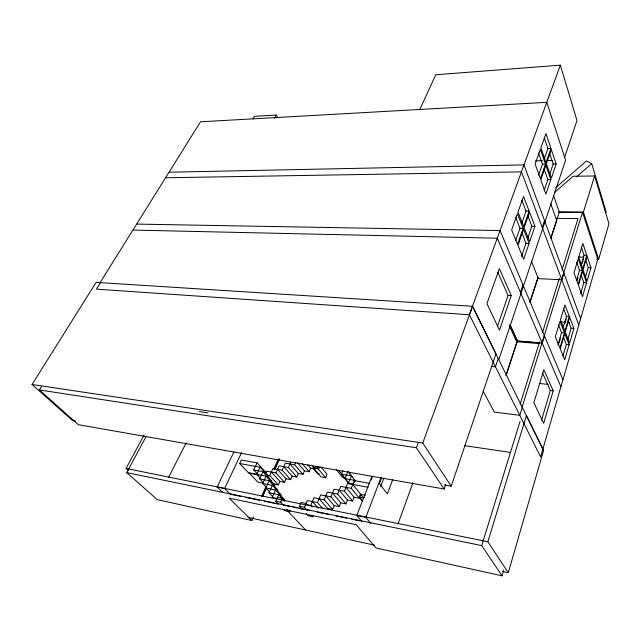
<?xml version="1.0" encoding="UTF-8"?>
<svg xmlns="http://www.w3.org/2000/svg" width="641" height="641" viewBox="0 0 641 641"><rect width="100%" height="100%" fill="white"/><g stroke="black" fill="none" stroke-linecap="round" stroke-linejoin="round"><path stroke-width="0.96" d="M596.675 259.285L598.67 259.357L608.95 223.765L594.608 175.979L573.07 176.275L554.329 192.653M508.281 572.742L543.616 450.359L526.453 415.488L487.849 541.741L508.281 572.742L502.432 571.468M586.579 282.697L582.501 296.655L578.446 285.309L582.621 271.279L586.579 282.697L583.847 282.569L581.091 274.677M590.97 267.682L587.012 281.231L583.062 269.805L587.108 256.184L590.97 267.682L588.262 267.577L585.57 259.629M569.144 344.69L564.729 359.825L560.258 348.888L564.785 333.657L569.144 344.69L566.332 344.457L563.407 337.11M573.895 328.416L569.609 343.095L565.258 332.054L569.649 317.279L573.895 328.416L571.107 328.216L568.255 320.796M253.483 516.918L251.865 520.54L229.19 498.193L356.204 524.723L376.051 547.983L502.071 575.834L503.746 570.097M580.57 293.714L583.847 282.569M585.345 277.505L588.262 267.577M562.998 355.787L566.332 344.457M567.606 340.123L571.107 328.216M553.207 390.818L543.648 423.364L533.841 402.66L543.872 369.633L553.207 390.818L550.315 390.505L542.478 372.87M541.565 420.119L550.315 390.505M582.316 270.398L578.134 284.436L573.967 272.754L578.246 258.644L582.316 270.398L579.552 270.286L576.716 262.161M586.811 255.294L582.757 268.924L578.695 257.161L582.845 243.468L586.811 255.294L584.071 255.214L581.299 247.033M564.449 332.799L559.913 348.047L555.314 336.781L559.954 321.437L564.449 332.799L561.604 332.591L558.471 324.731M569.32 316.422L564.921 331.205L560.442 319.827L564.945 304.956L569.32 316.422L566.492 316.237L563.447 308.305M576.475 280.566L579.552 270.286M581.083 265.19L584.071 255.214M577.068 280.502L577.902 277.705M582.204 263.347L583.558 258.82M557.902 344.954L561.604 332.591M563.183 327.303L566.492 316.237M559.096 342.943L560.514 338.192M564.897 323.545L566.275 318.938M502.071 575.834L481.703 545.595L520.067 421.321M522.119 407.059L582.525 212.299L559.313 212.147L553.431 195.313M522.271 407.356L519.795 415.328L494.331 412.091L483.218 391.266M544.441 335.836L542.182 343.103L517.583 341.028L510.108 324.707M563.896 273.074L561.82 279.756L538.376 278.643L531.381 261.191M598.67 259.357L583.398 212.195L594.608 175.979M520.131 404.183L539.61 341.741M542.566 332.27L559.425 278.226M562.029 269.877L578.03 218.581L556.188 218.357M517.207 339.922L516.614 341.709L539.041 343.56M505.925 375.498L517.415 340.363M529.827 302.368L537.895 277.673M550.931 237.787L559.313 212.147M506.518 374.216L517.511 340.587M530.323 301.358L538.079 277.617M550.899 238.388L556.733 220.52L550.763 203.734M498.802 359.697L565.594 160.178L546.797 102.328L200.513 121.798L100.092 282.633M564.641 157.245L576.996 120.484L560.346 65.166L435.808 74.749L419.815 109.467M498.241 358.567L495.477 366.812L492.104 366.5M520.452 292.344L522.96 284.868M542.238 227.395L544.529 220.568M444.317 485.005L451.216 486.207L495.966 353.768L472.585 306.262L96.094 282.385L32.05 384.488L72.489 420.528L75.446 421.041M41.521 386.563L39.413 389.96L78.306 424.671L444.157 489.011L445.767 484.308M511.254 295.597L499.483 330.123L486.936 303.626L499.371 268.627L511.254 295.597L508.073 295.421L497.712 272.088M529.105 243.38L523.673 259.325L517.976 245.383L523.561 229.35L529.105 243.38L526.005 243.3L521.822 232.803M534.931 226.289L529.674 241.713L524.146 227.675L529.538 212.171L534.931 226.289L531.854 226.241L527.791 215.672M550.843 179.592L545.884 194.135L540.788 179.857L545.876 165.258L550.843 179.592L547.847 179.632L544.113 190.513M556.164 163.984L551.364 178.07L546.404 163.727L551.324 149.585L556.164 163.984L553.191 164.048L549.658 174.36M497.528 326.149L508.073 295.421M521.51 256.408L526.005 243.3M527.815 238.011L531.854 226.241M523.128 228.268L517.535 244.309L511.646 229.895L517.399 213.765L523.128 228.268L519.995 228.22L515.66 217.363M529.121 211.081L523.713 226.594L518 212.075L523.553 196.483L529.121 211.081L526.013 211.057L521.806 200.136M545.491 164.152L540.395 178.759L535.131 164.016L540.355 149.345L545.491 164.152L542.454 164.208L538.616 175.153M550.956 148.472L546.02 162.622L540.908 147.807L545.964 133.608L550.956 148.472L547.943 148.568L544.313 158.92M515.693 240.463L519.995 228.22M521.862 222.9L526.013 211.057M398.037 523.937L412.948 482.681M582.525 212.299L597.797 259.325L540.619 456.881L469.388 314.747L560.346 65.166M451.216 486.207L422.756 443.019L472.585 306.262M444.157 489.011L416.41 447.771L418.132 443.083M392.604 479.821L387.348 493.858L379.408 483.474L381.515 477.954M380.65 486.647L383.831 478.274M370.883 523.465L365.811 517.343L381.123 477.265M371.203 480.045L372.261 477.297M361.917 521.622L356.789 515.516L371.988 476.303M362.245 500.813L359.281 497.16L360.45 494.163M345.988 487.336L354.096 497.224L359.289 498.217L360.771 494.411L352.71 484.412M339.233 490.197L347.438 500.036L352.598 501.038L354.096 497.224M353.864 483.178L354.954 480.421L344.946 478.619L347.871 471.367L355.523 481.046M332.495 493.057L340.796 502.84L345.924 503.85L347.438 500.036M359.289 498.217L351.22 488.306L354.233 480.59L369.641 483.37M352.598 501.038L344.441 491.182L347.518 483.506L368.142 487.24M325.772 495.902L334.169 505.637L339.273 506.654L340.796 502.84M345.924 503.85L337.679 494.043L340.78 486.367L351.22 488.306M319.066 498.746L327.551 508.425L332.623 509.451L334.169 505.637M349.225 483.675L341.461 474.108L342.919 470.502M339.273 506.654L330.932 496.903L334.057 489.219L344.441 491.182M332.623 509.451L324.194 499.756L327.351 492.072L337.679 494.043M322.719 508.537L317.471 502.608L320.66 494.908L330.932 496.903M325.604 477.721L317.696 468.299L312.976 467.465L320.917 476.872L325.604 477.721L327.046 474.252L320.989 466.985M312.095 506.919L310.765 505.445L313.978 497.745L324.194 499.756M307.175 510.212L304.499 507.279L307.311 500.581L317.471 502.608M317.696 468.299L318.433 466.552M314.018 467.97L318.737 468.803L319.474 467.057M302.151 509.178L299.459 506.246L301.086 502.408L306.118 503.417M283.49 509.339L284.772 510.693L289.62 511.71L290.269 510.204M297.472 462.754L304.459 470.863L309.138 471.704L310.629 468.21L307.48 464.509M289.964 463.972L298.305 473.507L302.953 474.356L304.459 470.863M283.747 466.656L292.16 476.143L296.791 477L298.305 473.507M283.883 505.605L280.694 502.215L282.344 498.426L277.457 497.44M277.537 469.34L286.03 478.779L290.637 479.644L292.16 476.143M283.739 500.99L284.38 499.507L275.486 489.956L265.887 488.073L269.188 480.71L259.741 478.907L263.034 471.664L253.724 469.933L255.366 466.36L260.006 467.209L268.883 476.832L268.082 478.611M280.413 496.711L281.215 494.876L272.321 485.309L262.802 483.466L266.095 476.159L256.712 474.396L260.006 467.209M302.953 474.356L294.66 464.805L295.813 462.161M278.362 503.93L275.798 501.222L278.683 494.66L269.012 492.729L272.321 485.309M271.335 472.016L279.909 481.407L284.492 482.28L286.03 478.779M275.486 489.956L272.177 497.44L277.032 498.426M271.143 481.159L273.803 484.035L278.362 484.908L279.909 481.407M296.791 477L288.41 467.497L290.742 462.217M290.637 479.644L282.176 470.19L285.301 463.147L294.66 464.805M273.322 485.109L274.1 483.362M262.554 496.126L266.215 487.945M274.781 468.851L279.26 458.844M262.594 496.583L266.472 487.929M274.596 469.813L279.324 459.236M284.492 482.28L275.959 472.866L279.107 465.823L288.41 467.497M278.362 484.908L269.749 475.55L272.922 468.499L282.176 470.19M261.568 496.35L266.055 486.359M273.795 469.108L278.282 459.116M265.126 474.252L265.927 472.489L257.049 462.858L241.296 460.014L239.646 463.523L248.684 473.066L258.459 474.909M265.462 474.003L266.744 471.167L275.959 472.866M257.049 462.858L255.414 466.408L239.646 463.523M230.912 494.78L224.614 488.522L241.593 452.61M222.764 492.552L217.131 487.008L233.917 451.889M168.551 477.441L186.194 442.835M251.865 520.54L157.237 499.627L126.726 472.593L146.148 436.417M128.288 470.414L126.077 468.443L144.017 435.127M274.212 118.521L276.183 115.059L277.705 117.632M253.027 118.873L254.525 116.309L276.183 115.059M100.525 282.657L96.471 289.147L469.388 314.747M576.652 176.804L591.715 163.631L586.411 160.955L555.715 187.749M535.475 160.843L542.438 160.683M547.414 160.571L552.39 160.45M169.448 172.205L523.993 164.897L580.658 318.537M165.987 177.757L521.462 171.86L578.767 325.067M558.375 212.027L583.398 212.195M137.07 224.102L500.068 230.56L562.942 379.744M133.336 230.079L497.28 238.212L560.899 386.819M578.679 257.001L583.639 257.161M560.506 321.95L565.482 322.295M567.477 322.439L569.464 322.575M516.366 340.94L539.273 342.815M539.297 383.462L548.263 384.408M464.821 445.695L510.1 452.378M32.05 384.488L422.756 443.019M199.295 411.578L208.085 412.908M39.413 389.96L416.41 447.771M310.629 468.21L315.324 469.044L312.199 465.334M341.461 474.108L351.396 475.87L348.472 483.178L353.495 484.099M344.89 478.21L342.951 477.857L336.357 469.749M319.202 473.803L317.343 473.467L313.056 468.403M264.308 471.88L266.255 472.241M266.071 474.861L269.749 475.55M257.818 474.476L249.02 472.818L257.81 482.104L262.658 483.042M365.506 495.261L360.659 494.451L362.934 497.28L364.841 497.64M359.281 497.16L363.567 497.977M305.701 504.419L310.765 505.445M126.077 468.443L487.849 541.741M217.131 487.008L224.614 488.522M356.789 515.516L365.811 517.343M275.798 501.222L280.694 502.215M299.459 506.246L304.499 507.279M126.726 472.593L481.703 545.595M230.183 494.203L240.96 496.422M245.864 497.424L259.581 500.252M264.485 501.262L278.202 504.09M284.083 505.3L290.95 506.71M292.905 507.111L296.831 507.92M298.786 508.321L309.571 510.54M317.407 512.159L328.192 514.378M336.028 515.989L346.813 518.208M351.717 519.218L359.553 520.837M247.947 517.375L374.472 545.138M269.012 492.729L272.866 496.799M286.487 509.707L305.653 530.035M265.887 488.073L269.741 492.152M259.741 478.907L263.587 482.993M287.713 509.675L289.62 511.71M262.802 483.466L266.648 487.545M253.724 469.933L257.562 474.036M256.712 474.396L260.558 478.49M282.344 498.426L284.884 501.15M278.683 494.66L284.404 500.789M266.095 476.159L274.981 485.758M269.188 480.71L278.082 490.293M263.034 471.664L271.912 481.271M306.182 513.577L308.201 515.773L313.193 516.822L311.855 515.356M312.375 501.591L318.313 508.249M302.183 463.579L309.138 471.704M316.87 466.576L318.737 468.803M359.793 497.576L362.766 501.23M338.608 470.382L345.779 479.228M344.946 478.619L349.121 483.763M348.52 472.105L352.069 476.551M472.481 306.246L542.855 449.165M509.178 325.516L516.926 342.374M509.859 325.059L517.287 341.26M538.576 153.127L542.454 164.208M544.089 168.895L547.847 179.632M544.177 137.438L547.943 148.568M549.537 153.271L553.191 164.048M591.715 163.631L606.29 212.315"/></g></svg>
